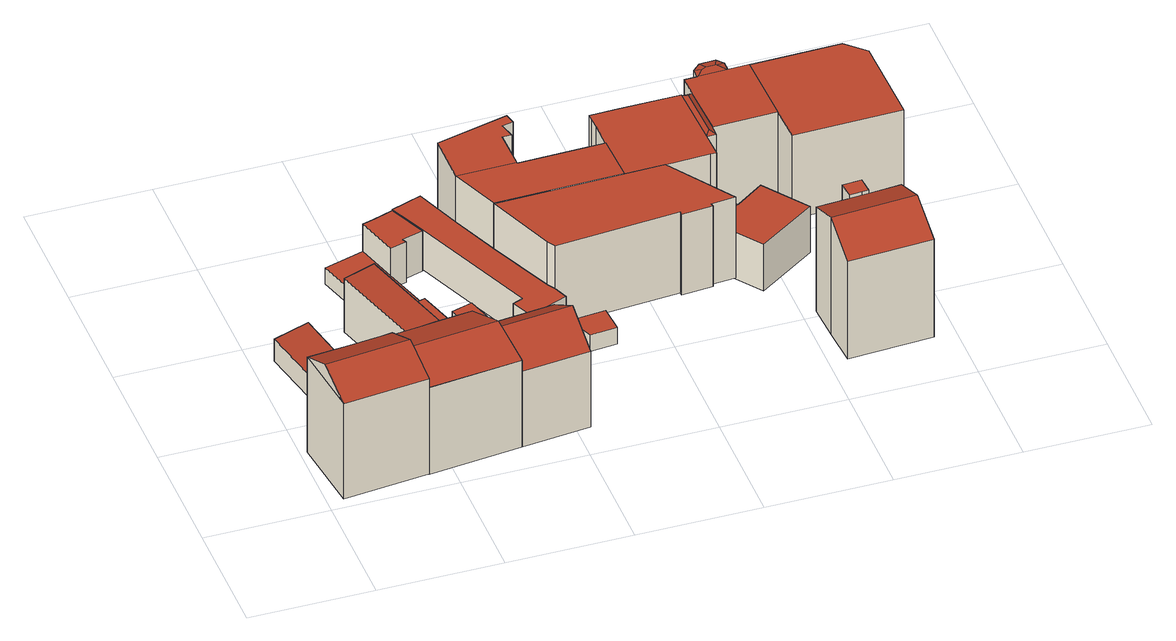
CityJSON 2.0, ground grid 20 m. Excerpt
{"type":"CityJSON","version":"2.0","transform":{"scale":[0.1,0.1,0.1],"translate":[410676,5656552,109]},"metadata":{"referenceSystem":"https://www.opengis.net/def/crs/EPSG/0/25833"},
"CityObjects":{
"building1":{"type":"Building","attributes":{"Dachtyp_tdc":"tdcFreeFormRoof","Gemeindeschluessel":14612000,"Dachneigung":25.15,"QualitaetDacherkennung":75,"Geometrietyp2DReferenz":"3000","measuredHeight":20.67,"function":"31001_9998","roofType":"5000"},"geometry":[{"type":"Solid","lod":"2","boundaries":[[[[0,1,2,3]],[[1,4,5,2]],[[4,6,7,5]],[[6,8,9,7]],[[8,10,11,9]],[[10,0,3,11]],[[1,0,12,13]],[[12,10,8,6,4,13]],[[4,1,13]],[[0,10,12]],[[3,2,5,7,9,11]]]],"semantics":{"surfaces":[{"type":"WallSurface"},{"type":"RoofSurface"},{"type":"GroundSurface"}],"values":[[0,0,0,0,0,0,1,1,0,0,2]]}}]},
"building2":{"type":"Building","attributes":{"Dachtyp_tdc":"tdcGableRoof","Gemeindeschluessel":14612000,"Dachneigung":62.06,"QualitaetDacherkennung":10,"Geometrietyp2DReferenz":"3000","measuredHeight":15.02,"function":"31001_9998","roofType":"3100"},"geometry":[{"type":"Solid","lod":"2","boundaries":[[[[14,15,16,17]],[[15,18,19,16]],[[18,20,21,19]],[[20,14,17,21]],[[18,15,22]],[[14,20,23]],[[15,14,23,22]],[[20,18,22,23]],[[17,16,19,21]]]],"semantics":{"surfaces":[{"type":"WallSurface"},{"type":"RoofSurface"},{"type":"GroundSurface"}],"values":[[0,0,0,0,0,0,1,1,2]]}}]},
"building3":{"type":"Building","attributes":{"Dachtyp_tdc":"tdcPolyFlatRoof","Gemeindeschluessel":14612000,"Dachneigung":4.08,"QualitaetDacherkennung":82,"Geometrietyp2DReferenz":"3000","measuredHeight":4.45,"function":"31001_9998","roofType":"2100"},"geometry":[{"type":"Solid","lod":"2","boundaries":[[[[24,25,26,27]],[[25,28,29,26]],[[28,30,31,29]],[[30,32,33,31]],[[32,24,27,33]],[[32,30,28,25,24]],[[27,26,29,31,33]]]],"semantics":{"surfaces":[{"type":"WallSurface"},{"type":"RoofSurface"},{"type":"GroundSurface"}],"values":[[0,0,0,0,0,1,2]]}}]},
"building4":{"type":"Building","attributes":{"Dachtyp_tdc":"tdcFreeFormRoof","Gemeindeschluessel":14612000,"Dachneigung":30.84,"QualitaetDacherkennung":66,"Geometrietyp2DReferenz":"3000","measuredHeight":19.68,"function":"31001_9998","roofType":"5000"},"geometry":[{"type":"Solid","lod":"2","boundaries":[[[[34,35,36,37]],[[35,38,39,36]],[[38,40,41,39]],[[40,42,43,41]],[[42,44,45,43]],[[44,34,37,45]],[[46,47,48,49,50,51]],[[44,51,50,52]],[[44,52,34]],[[34,52,50,49,35]],[[35,49,48,38]],[[38,48,47,40]],[[40,47,46,42]],[[42,46,51,44]],[[37,36,39,41,43,45]]]],"semantics":{"surfaces":[{"type":"WallSurface"},{"type":"RoofSurface"},{"type":"GroundSurface"}],"values":[[0,0,0,0,0,0,1,1,0,0,0,0,0,0,2]]}}]},
"building5":{"type":"Building","attributes":{"Dachtyp_tdc":"tdcPolyFlatRoof","Gemeindeschluessel":14612000,"Dachneigung":3.42,"QualitaetDacherkennung":70,"Geometrietyp2DReferenz":"3000","measuredHeight":10.35,"function":"31001_9998","roofType":"2100"},"geometry":[{"type":"Solid","lod":"2","boundaries":[[[[53,54,55,56]],[[54,57,58,55]],[[57,59,60,58]],[[59,53,56,60]],[[59,57,54,53]],[[56,55,58,60]]]],"semantics":{"surfaces":[{"type":"WallSurface"},{"type":"RoofSurface"},{"type":"GroundSurface"}],"values":[[0,0,0,0,1,2]]}}]},
"building6":{"type":"Building","attributes":{"Gemeindeschluessel":14612000,"Dachorientierung":0,"MittlereTraufHoehe":125.05,"ObjektHoehe":14.29,"BodenHoehe":110.76,"Geometrietyp2DReferenz":"3000","BezugspunktDach":"2000","AbsoluteHoehe":125.05,"Dachflaeche":18.17,"measuredHeight":14.29,"function":"31001_9998","storeysAboveGround":5},"geometry":[{"type":"MultiSurface","lod":"2","boundaries":[[[61,62,63,64]],[[64,63,65,66]],[[63,62,67,65]],[[62,61,68,67]],[[61,64,66,68]],[[66,65,67,68]]],"semantics":{"surfaces":[{"type":"RoofSurface"},{"type":"WallSurface"},{"type":"GroundSurface"}],"values":[0,1,1,1,1,2]}}]},
"building7":{"type":"Building","attributes":{"Gemeindeschluessel":14612000,"Dachorientierung":0,"MittlereTraufHoehe":113.73,"ObjektHoehe":3,"BodenHoehe":110.73,"Geometrietyp2DReferenz":"3000","BezugspunktDach":"2000","AbsoluteHoehe":113.73,"Dachflaeche":110.61,"measuredHeight":3,"function":"31001_9998","storeysAboveGround":1},"geometry":[{"type":"MultiSurface","lod":"2","boundaries":[[[69,70,71,72,73]],[[73,72,74,75]],[[72,71,76,74]],[[71,70,77,76]],[[70,69,78,77]],[[69,73,75,78]],[[75,74,76,77,78]]],"semantics":{"surfaces":[{"type":"RoofSurface"},{"type":"WallSurface"},{"type":"GroundSurface"}],"values":[0,1,1,1,1,1,2]}}]},
"building8":{"type":"Building","attributes":{"Gemeindeschluessel":14612000,"Dachorientierung":0,"MittlereTraufHoehe":112.53,"ObjektHoehe":3,"BodenHoehe":109.53,"Geometrietyp2DReferenz":"3000","BezugspunktDach":"2000","AbsoluteHoehe":112.53,"Dachflaeche":104.74,"measuredHeight":3,"function":"31001_9998","storeysAboveGround":1},"geometry":[{"type":"MultiSurface","lod":"2","boundaries":[[[79,80,81,82,83,84]],[[84,83,85,86]],[[83,82,87,85]],[[82,81,88,87]],[[81,80,89,88]],[[80,79,90,89]],[[79,84,86,90]],[[86,85,87,88,89,90]]],"semantics":{"surfaces":[{"type":"RoofSurface"},{"type":"WallSurface"},{"type":"GroundSurface"}],"values":[0,1,1,1,1,1,1,2]}}]},
"building9":{"type":"Building","attributes":{"Dachtyp_tdc":"tdcGableRoof","Gemeindeschluessel":14612000,"Dachneigung":34.42,"QualitaetDacherkennung":84,"Geometrietyp2DReferenz":"3000","measuredHeight":18.3,"function":"31001_9998","roofType":"3100"},"geometry":[{"type":"Solid","lod":"2","boundaries":[[[[91,92,45,93]],[[92,64,43,45]],[[64,94,95,43]],[[94,91,93,95]],[[64,92,96]],[[91,94,97]],[[92,91,97,96]],[[94,64,96,97]],[[93,45,43,95]]]],"semantics":{"surfaces":[{"type":"WallSurface"},{"type":"RoofSurface"},{"type":"GroundSurface"}],"values":[[0,0,0,0,0,0,1,1,2]]}}]},
"building10":{"type":"Building","attributes":{"Gemeindeschluessel":14612000,"Dachneigung":90,"Dachorientierung":0,"MittlereTraufHoehe":117.61,"QualitaetDacherkennung":61,"ObjektHoehe":7.51,"BodenHoehe":110.1,"Geometrietyp2DReferenz":"3000","AbsoluteHoehe":117.61,"Dachflaeche":39.03,"measuredHeight":7.51,"function":"31001_9998","roofType":"1000","storeysAboveGround":3},"geometry":[{"type":"MultiSurface","lod":"2","boundaries":[[[98,99,100,101]],[[99,102,103,100]],[[102,104,105,103]],[[104,106,107,105]],[[106,108,109,107]],[[108,110,111,109]],[[110,98,101,111]],[[110,108,106,104,102,99,98]],[[101,100,103,105,107,109,111]]],"semantics":{"surfaces":[{"type":"WallSurface"},{"type":"RoofSurface"},{"type":"GroundSurface"}],"values":[0,0,0,0,0,0,0,1,2]}}]},
"building11":{"type":"Building","attributes":{"Gemeindeschluessel":14612000,"Dachneigung":90,"Dachorientierung":0,"MittlereTraufHoehe":117.82,"QualitaetDacherkennung":81,"ObjektHoehe":7.43,"BodenHoehe":110.39,"Geometrietyp2DReferenz":"3000","AbsoluteHoehe":117.82,"Dachflaeche":163.97,"measuredHeight":7.43,"function":"31001_9998","roofType":"1000","storeysAboveGround":2},"geometry":[{"type":"MultiSurface","lod":"2","boundaries":[[[112,113,114,115]],[[113,116,117,114]],[[116,118,119,117]],[[118,120,121,119]],[[120,122,123,121]],[[122,124,125,123]],[[124,126,127,125]],[[126,128,129,127]],[[128,130,131,129]],[[130,132,133,131]],[[132,134,135,133]],[[134,112,115,135]],[[134,132,130,128,126,124,122,120,118,116,113,112]],[[115,114,117,119,121,123,125,127,129,131,133,135]]],"semantics":{"surfaces":[{"type":"WallSurface"},{"type":"RoofSurface"},{"type":"GroundSurface"}],"values":[0,0,0,0,0,0,0,0,0,0,0,0,1,2]}}]},
"building12":{"type":"Building","attributes":{"Gemeindeschluessel":14612000,"Dachorientierung":0,"MittlereTraufHoehe":113.86,"ObjektHoehe":2.95,"BodenHoehe":110.91,"Geometrietyp2DReferenz":"3000","BezugspunktDach":"2000","AbsoluteHoehe":113.86,"Dachflaeche":10.12,"measuredHeight":2.95,"function":"31001_9998","storeysAboveGround":1},"geometry":[{"type":"MultiSurface","lod":"2","boundaries":[[[136,137,138,139,140]],[[139,138,141,142]],[[138,137,143,141]],[[137,136,144,143]],[[136,140,145,144]],[[140,139,142,145]],[[145,142,141,143,144]]],"semantics":{"surfaces":[{"type":"RoofSurface"},{"type":"WallSurface"},{"type":"GroundSurface"}],"values":[0,1,1,1,1,1,2]}}]},
"building13":{"type":"Building","attributes":{"Gemeindeschluessel":14612000,"Dachorientierung":0,"MittlereTraufHoehe":113.86,"ObjektHoehe":3.05,"BodenHoehe":110.81,"Geometrietyp2DReferenz":"3000","BezugspunktDach":"2000","AbsoluteHoehe":113.86,"Dachflaeche":21.49,"measuredHeight":3.05,"function":"31001_9998","storeysAboveGround":1},"geometry":[{"type":"MultiSurface","lod":"2","boundaries":[[[146,147,137,136,148]],[[148,136,149,150]],[[136,137,151,149]],[[137,147,152,151]],[[147,146,153,152]],[[146,148,150,153]],[[150,149,151,152,153]]],"semantics":{"surfaces":[{"type":"RoofSurface"},{"type":"WallSurface"},{"type":"GroundSurface"}],"values":[0,1,1,1,1,1,2]}}]},
"building14":{"type":"Building","attributes":{"Dachtyp_tdc":"tdcPolyFlatRoof","Gemeindeschluessel":14612000,"Dachneigung":2.78,"QualitaetDacherkennung":72,"Geometrietyp2DReferenz":"3000","measuredHeight":15.49,"function":"31001_9998","roofType":"2100"},"geometry":[{"type":"Solid","lod":"2","boundaries":[[[[154,155,156,157]],[[155,158,159,156]],[[158,160,161,159]],[[160,162,163,161]],[[162,164,165,163]],[[164,166,167,165]],[[166,168,169,167]],[[168,170,171,169]],[[170,154,157,171]],[[170,168,166,164,162,160,158,155,154]],[[157,156,159,161,163,165,167,169,171]]]],"semantics":{"surfaces":[{"type":"WallSurface"},{"type":"RoofSurface"},{"type":"GroundSurface"}],"values":[[0,0,0,0,0,0,0,0,0,1,2]]}}]},
"building15":{"type":"Building","attributes":{"Dachtyp_tdc":"tdcFreeFormRoof","Gemeindeschluessel":14612000,"Dachneigung":40.22,"QualitaetDacherkennung":13,"Geometrietyp2DReferenz":"3000","measuredHeight":2.28,"function":"31001_9998","roofType":"5000"},"geometry":[{"type":"Solid","lod":"2","boundaries":[[[[172,173,174,175]],[[173,176,177,174]],[[176,178,179,177]],[[178,180,181,179]],[[180,182,183,181]],[[182,184,185,183]],[[184,172,175,185]],[[186,184,182]],[[187,188,186,182,180]],[[189,190,187,180,178]],[[189,178,176]],[[190,189,176,173]],[[188,187,190,173,172]],[[186,188,172,184]],[[175,174,177,179,181,183,185]]]],"semantics":{"surfaces":[{"type":"WallSurface"},{"type":"RoofSurface"},{"type":"GroundSurface"}],"values":[[0,0,0,0,0,0,0,1,1,1,1,1,1,1,2]]}}]},
"building16":{"type":"Building","attributes":{"Gemeindeschluessel":14612000,"Geometrietyp2DReferenz":"3000","function":"31001_9998","roofType":"9999"},"children":["building16-1","building16-2","building16-3","building16-4","building16-5","building16-6","building16-7","building16-8"]},
"building16-1":{"type":"BuildingPart","attributes":{"Dachtyp_tdc":"tdcPolyFlatRoof","Dachneigung":0,"QualitaetDacherkennung":77,"Geometrietyp2DReferenz":"3000","measuredHeight":15.81,"roofType":"1000"},"parents":["building16"],"geometry":[{"type":"MultiSurface","lod":"2","boundaries":[[[191,192,193,194]],[[192,195,196,193]],[[195,197,198,196]],[[197,199,200,198]],[[199,201,202,200]],[[201,203,204,202]],[[205,191,194,206]],[[205,203,201,199,197,195,192,191]],[[194,193,196,198,200,202,204,206]]],"semantics":{"surfaces":[{"type":"WallSurface"},{"type":"RoofSurface"},{"type":"GroundSurface"}],"values":[0,0,0,0,0,0,0,1,2]}}]},
"building16-2":{"type":"BuildingPart","attributes":{"Dachtyp_tdc":"tdcPolyFlatRoof","Dachneigung":0,"QualitaetDacherkennung":59,"Geometrietyp2DReferenz":"3000","measuredHeight":9,"roofType":"1000"},"parents":["building16"],"geometry":[{"type":"MultiSurface","lod":"2","boundaries":[[[207,208,209,210]],[[208,211,212,209]],[[211,213,214,212]],[[213,211,208,207]],[[210,209,212,214]]],"semantics":{"surfaces":[{"type":"WallSurface"},{"type":"RoofSurface"},{"type":"GroundSurface"}],"values":[0,0,0,1,2]}}]},
"building16-3":{"type":"BuildingPart","attributes":{"Dachtyp_tdc":"tdcPolyFlatRoof","Dachneigung":0,"QualitaetDacherkennung":69,"Geometrietyp2DReferenz":"3000","measuredHeight":15.81,"roofType":"1000"},"parents":["building16"],"geometry":[{"type":"MultiSurface","lod":"2","boundaries":[[[215,216,204,203]],[[215,217,218,216]],[[217,219,220,221,218]],[[222,223,224,225,226]],[[223,205,206,224]],[[223,222,219,217,215,203,205]],[[206,204,216,218,221,225,224]]],"semantics":{"surfaces":[{"type":"WallSurface"},{"type":"RoofSurface"},{"type":"GroundSurface"}],"values":[0,0,0,0,0,1,2]}}]},
"building16-4":{"type":"BuildingPart","attributes":{"Dachtyp_tdc":"tdcPolyFlatRoof","Dachneigung":0,"QualitaetDacherkennung":64,"Geometrietyp2DReferenz":"3000","measuredHeight":15.62,"roofType":"1000"},"parents":["building16"],"geometry":[{"type":"MultiSurface","lod":"2","boundaries":[[[227,228,229]],[[227,230,231,228]],[[230,232,233,231]],[[232,234,233]],[[235,236,237,238]],[[236,239,237]],[[236,235,240,232,230,227]],[[228,231,233,241,242,238,237]]],"semantics":{"surfaces":[{"type":"WallSurface"},{"type":"RoofSurface"},{"type":"GroundSurface"}],"values":[0,0,0,0,0,0,1,2]}}]},
"building16-5":{"type":"BuildingPart","attributes":{"Dachtyp_tdc":"tdcFreeFormRoof","Dachneigung":27.07,"QualitaetDacherkennung":23,"Geometrietyp2DReferenz":"3000","measuredHeight":15.9,"roofType":"5000"},"parents":["building16"],"geometry":[{"type":"MultiSurface","lod":"2","boundaries":[[[243,244,245,246]],[[247,229,228,248]],[[239,243,246,237]],[[229,247,249]],[[247,244,250,249]],[[244,243,250]],[[243,239,229,249,250]],[[246,245,248,228,237]]],"semantics":{"surfaces":[{"type":"WallSurface"},{"type":"RoofSurface"},{"type":"GroundSurface"}],"values":[0,0,0,1,1,1,1,2]}}]},
"building16-6":{"type":"BuildingPart","attributes":{"Dachtyp_tdc":"tdcPolyFlatRoof","Dachneigung":0,"QualitaetDacherkennung":51,"Geometrietyp2DReferenz":"3000","measuredHeight":15.65,"roofType":"1000"},"parents":["building16"],"geometry":[{"type":"MultiSurface","lod":"2","boundaries":[[[226,251,252,253,254,255,256,257,258,259,260,220]],[[221,210,214,261,262,263,248,245,264,265,266,225]],[[220,260,207,210,221]],[[259,258,261,214,213]],[[258,257,262,261]],[[257,256,263,262]],[[256,255,247,248,263]],[[254,253,264,245,244]],[[253,252,265,264]],[[252,251,266,265]],[[251,226,225,266]]],"semantics":{"surfaces":[{"type":"RoofSurface"},{"type":"GroundSurface"},{"type":"WallSurface"}],"values":[0,1,2,2,2,2,2,2,2,2,2]}}]},
"building16-7":{"type":"BuildingPart","attributes":{"Dachtyp_tdc":"tdcPolyFlatRoof","Dachneigung":0,"QualitaetDacherkennung":46,"Geometrietyp2DReferenz":"3000","measuredHeight":15.67,"roofType":"1000"},"parents":["building16"],"geometry":[{"type":"MultiSurface","lod":"2","boundaries":[[[240,267,268,242]],[[267,269,270,268]],[[269,271,272,270]],[[271,273,274,272]],[[273,235,238,274]],[[273,271,269,267,240,235]],[[238,242,268,270,272,274]]],"semantics":{"surfaces":[{"type":"WallSurface"},{"type":"RoofSurface"},{"type":"GroundSurface"}],"values":[0,0,0,0,0,1,2]}}]},
"building16-8":{"type":"BuildingPart","attributes":{"Dachtyp_tdc":"tdcFreeFormRoof","Dachneigung":12.65,"QualitaetDacherkennung":26,"Geometrietyp2DReferenz":"3000","measuredHeight":15.81,"roofType":"5000"},"parents":["building16"],"geometry":[{"type":"MultiSurface","lod":"2","boundaries":[[[234,275,276,233]],[[275,277,278,276]],[[277,279,280,278]],[[279,281,282,280]],[[281,283,241,282]],[[283,284,242,241]],[[279,277,285,286]],[[277,275,287,285]],[[275,234,287]],[[234,283,288,286,285,287]],[[283,284,283,281,288]],[[281,279,286,288]],[[242,241,233,276,278,280,282,241]]],"semantics":{"surfaces":[{"type":"WallSurface"},{"type":"RoofSurface"},{"type":"GroundSurface"}],"values":[0,0,0,0,0,0,1,1,1,1,1,1,2]}}]},
"building17":{"type":"Building","attributes":{"Gemeindeschluessel":14612000,"Geometrietyp2DReferenz":"3000","function":"31001_9998","roofType":"9999"},"children":["building17-1","building17-2"]},
"building17-1":{"type":"BuildingPart","attributes":{"Dachtyp_tdc":"tdcPolyFlatRoof","Dachneigung":0,"QualitaetDacherkennung":44,"Geometrietyp2DReferenz":"3000","measuredHeight":8.52,"roofType":"1000"},"parents":["building17"],"geometry":[{"type":"MultiSurface","lod":"2","boundaries":[[[289,290,266,291]],[[290,292,265,266]],[[292,293,294,265]],[[292,290,289,293]],[[294,291,266,265]]],"semantics":{"surfaces":[{"type":"WallSurface"},{"type":"RoofSurface"},{"type":"GroundSurface"}],"values":[0,0,0,1,2]}}]},
"building17-2":{"type":"BuildingPart","attributes":{"Dachtyp_tdc":"tdcPolyFlatRoof","Dachneigung":0,"QualitaetDacherkennung":58,"Geometrietyp2DReferenz":"3000","measuredHeight":8.62,"roofType":"1000"},"parents":["building17"],"geometry":[{"type":"MultiSurface","lod":"2","boundaries":[[[295,296,297,298]],[[296,299,300,297]],[[299,301,289,291,300]],[[302,303,304,294,293]],[[303,295,298,304]],[[303,302,301,299,296,295]],[[298,297,300,291,294,304]]],"semantics":{"surfaces":[{"type":"WallSurface"},{"type":"RoofSurface"},{"type":"GroundSurface"}],"values":[0,0,0,0,0,1,2]}}]},
"building18":{"type":"Building","attributes":{"Gemeindeschluessel":14612000,"Geometrietyp2DReferenz":"3000","function":"31001_9998","roofType":"9999"},"children":["building18-1","building18-2"]},
"building18-1":{"type":"BuildingPart","attributes":{"Dachtyp_tdc":"tdcPolyFlatRoof","Dachneigung":3.38,"QualitaetDacherkennung":68,"Geometrietyp2DReferenz":"3000","measuredHeight":20.1,"roofType":"2100"},"parents":["building18"],"geometry":[{"type":"MultiSurface","lod":"2","boundaries":[[[305,306,307,308,309]],[[310,311,312,313,314]],[[311,310,306,305]],[[309,308,313,312]],[[311,305,309,312]]],"semantics":{"surfaces":[{"type":"WallSurface"},{"type":"RoofSurface"},{"type":"GroundSurface"}],"values":[0,0,1,2,0]}}]},
"building18-2":{"type":"BuildingPart","attributes":{"Dachtyp_tdc":"tdcGableRoof","Dachneigung":30.78,"QualitaetDacherkennung":38,"Geometrietyp2DReferenz":"3000","measuredHeight":21.77,"roofType":"3100"},"parents":["building18"],"geometry":[{"type":"MultiSurface","lod":"2","boundaries":[[[315,314,313,316]],[[317,318,319,320]],[[320,321,307,314,315,317]],[[308,322,323,324,325,326,316,313]],[[307,321,322,308]],[[321,320,323,322]],[[320,319,324,323]],[[319,318,325,324]],[[318,317,326,325]],[[317,315,316,326]]],"semantics":{"surfaces":[{"type":"WallSurface"},{"type":"RoofSurface"},{"type":"GroundSurface"}],"values":[0,1,1,2,0,0,0,0,0,0]}}]}
},
"vertices":[
[157,16,197],[19,1,197],[19,1,20],[157,16,20],[5,123,197],[5,123,20],[72,129,197],[72,129,20],[124,135,197],[124,135,20],[141,137,197],[141,137,20],[149,78,226],[12,63,226],
[72,129,127],[69,152,129],[69,152,23],[72,129,23],[119,162,158],[119,162,23],[124,135,157],[124,135,23],[92,156,173],[96,132,173],
[69,152,60],[30,343,60],[30,343,19],[69,152,19],[88,359,64],[88,359,19],[127,163,64],[127,163,19],[119,162,63],[119,162,19],
[157,16,180],[141,137,180],[141,137,19],[157,16,19],[187,142,180],[187,142,19],[209,145,180],[209,145,19],[270,152,180],[270,152,19],[306,33,180],[306,33,19],[270,152,193],[209,145,193],[187,142,193],[141,137,193],[150,74,216],[289,90,216],[157,16,181],
[149,374,119],[200,389,122],[200,389,19],[149,374,19],[256,200,122],[256,200,19],[205,185,119],[205,185,19],
[305,156,160],[289,210,160],[256,200,160],[270,152,160],[256,200,18],[270,152,18],[289,210,18],[305,156,18],
[289,210,47],[321,220,47],[274,377,47],[209,358,47],[256,200,47],[209,358,17],[256,200,17],[274,377,17],[321,220,17],[289,210,17],
[274,377,35],[250,458,35],[230,526,35],[165,507,35],[200,389,35],[209,358,35],[200,389,5],[209,358,5],[165,507,5],[230,526,5],[250,458,5],[274,377,5],
[416,45,160],[306,33,160],[416,45,19],[402,167,160],[402,167,19],[288,92,202],[409,105,202],
[250,458,86],[230,526,86],[230,526,11],[250,458,11],[248,531,86],[248,531,11],[281,542,86],[281,542,11],[307,482,86],[307,482,11],[273,472,86],[273,472,11],[276,465,86],[276,465,11],
[391,239,88],[376,275,88],[376,275,14],[391,239,14],[392,281,88],[392,281,14],[307,482,88],[307,482,14],[281,542,88],[281,542,14],[330,559,88],[330,559,14],[359,484,88],[359,484,14],[391,406,88],[391,406,14],[437,301,88],[437,301,14],[445,288,88],[445,288,14],[454,265,88],[454,265,14],[422,252,88],[422,252,14],
[465,238,49],[457,257,49],[454,265,49],[422,252,49],[433,225,49],[454,265,19],[422,252,19],[457,257,19],[465,238,19],[433,225,19],
[517,219,49],[514,262,49],[474,215,49],[465,238,18],[474,215,18],[457,257,18],[514,262,18],[517,219,18],
[732,311,167],[693,308,167],[693,308,17],[732,311,17],[694,302,167],[694,302,17],[644,298,167],[644,298,17],[644,304,167],[644,304,17],[445,288,167],[445,288,17],[437,301,167],[437,301,17],[391,406,172],[391,406,17],[658,412,172],[658,412,17],
[592,487,33],[556,486,33],[556,486,21],[592,487,21],[546,498,33],[546,498,21],[546,505,33],[546,505,21],[565,506,33],[565,506,21],[565,530,33],[565,530,21],[592,530,33],[592,530,21],[578,517,44],[575,496,41],[579,500,44],[551,500,37],[561,496,41],
[360,567,173],[476,595,173],[476,595,15],[360,567,15],[480,578,173],[480,578,15],[462,574,173],[462,574,15],[468,549,173],[468,549,15],[453,549,173],[453,549,15],[454,485,173],[454,485,15],[359,484,173],[359,484,15],
[592,530,105],[565,530,105],[565,530,15],[592,530,15],[564,557,105],[564,557,15],[591,558,105],[591,558,15],
[454,484,173],[454,484,15],[556,486,173],[556,486,15],[592,487,173],[592,487,171],[592,487,15],[594,410,173],[391,406,173],[391,406,15],[594,410,15],[594,410,171],
[750,561,171],[750,561,15],[750,561,169],[750,593,171],[750,593,15],[770,593,171],[770,593,15],[770,593,170],[854,476,171],[753,473,171],[753,473,15],[854,476,15],[753,473,169],[851,595,171],[818,594,15],[851,595,15],
[753,458,169],[737,457,169],[737,457,15],[753,458,15],[734,560,169],[734,560,15],[743,552,174],[745,466,174],
[658,412,171],[729,414,171],[738,414,171],[737,457,171],[734,560,171],[727,560,171],[638,559,171],[594,558,171],[591,558,171],[592,530,171],[594,558,15],[638,559,15],[727,560,15],[738,414,15],[729,414,15],[658,412,15],
[996,598,171],[996,598,15],[1027,569,171],[1027,569,15],[1030,421,171],[1030,421,15],[856,417,171],[856,417,15],
[770,610,170],[770,610,15],[783,622,170],[783,622,15],[809,623,170],[809,623,15],[818,612,170],[818,612,15],[818,594,170],[851,595,162],[789,608,173],[803,608,173],[782,605,172],[805,607,173],
[712,339,100],[658,412,100],[712,339,15],[729,414,100],[758,373,100],[758,373,15],
[855,334,101],[762,271,101],[762,271,15],[855,334,15],[732,311,101],[732,311,15],[712,339,101],[758,373,101],[803,405,101],[803,405,15],
[899,230,217],[901,205,216],[901,205,210],[901,205,16],[899,230,16],[870,203,216],[868,228,217],[868,228,16],[870,203,16],[870,203,210],
[818,200,210],[818,200,16],[821,140,234],[825,78,197],[961,86,197],[957,149,234],[953,209,210],[953,209,16],[957,149,16],[961,86,16],[825,78,16],[821,140,16]
]}
